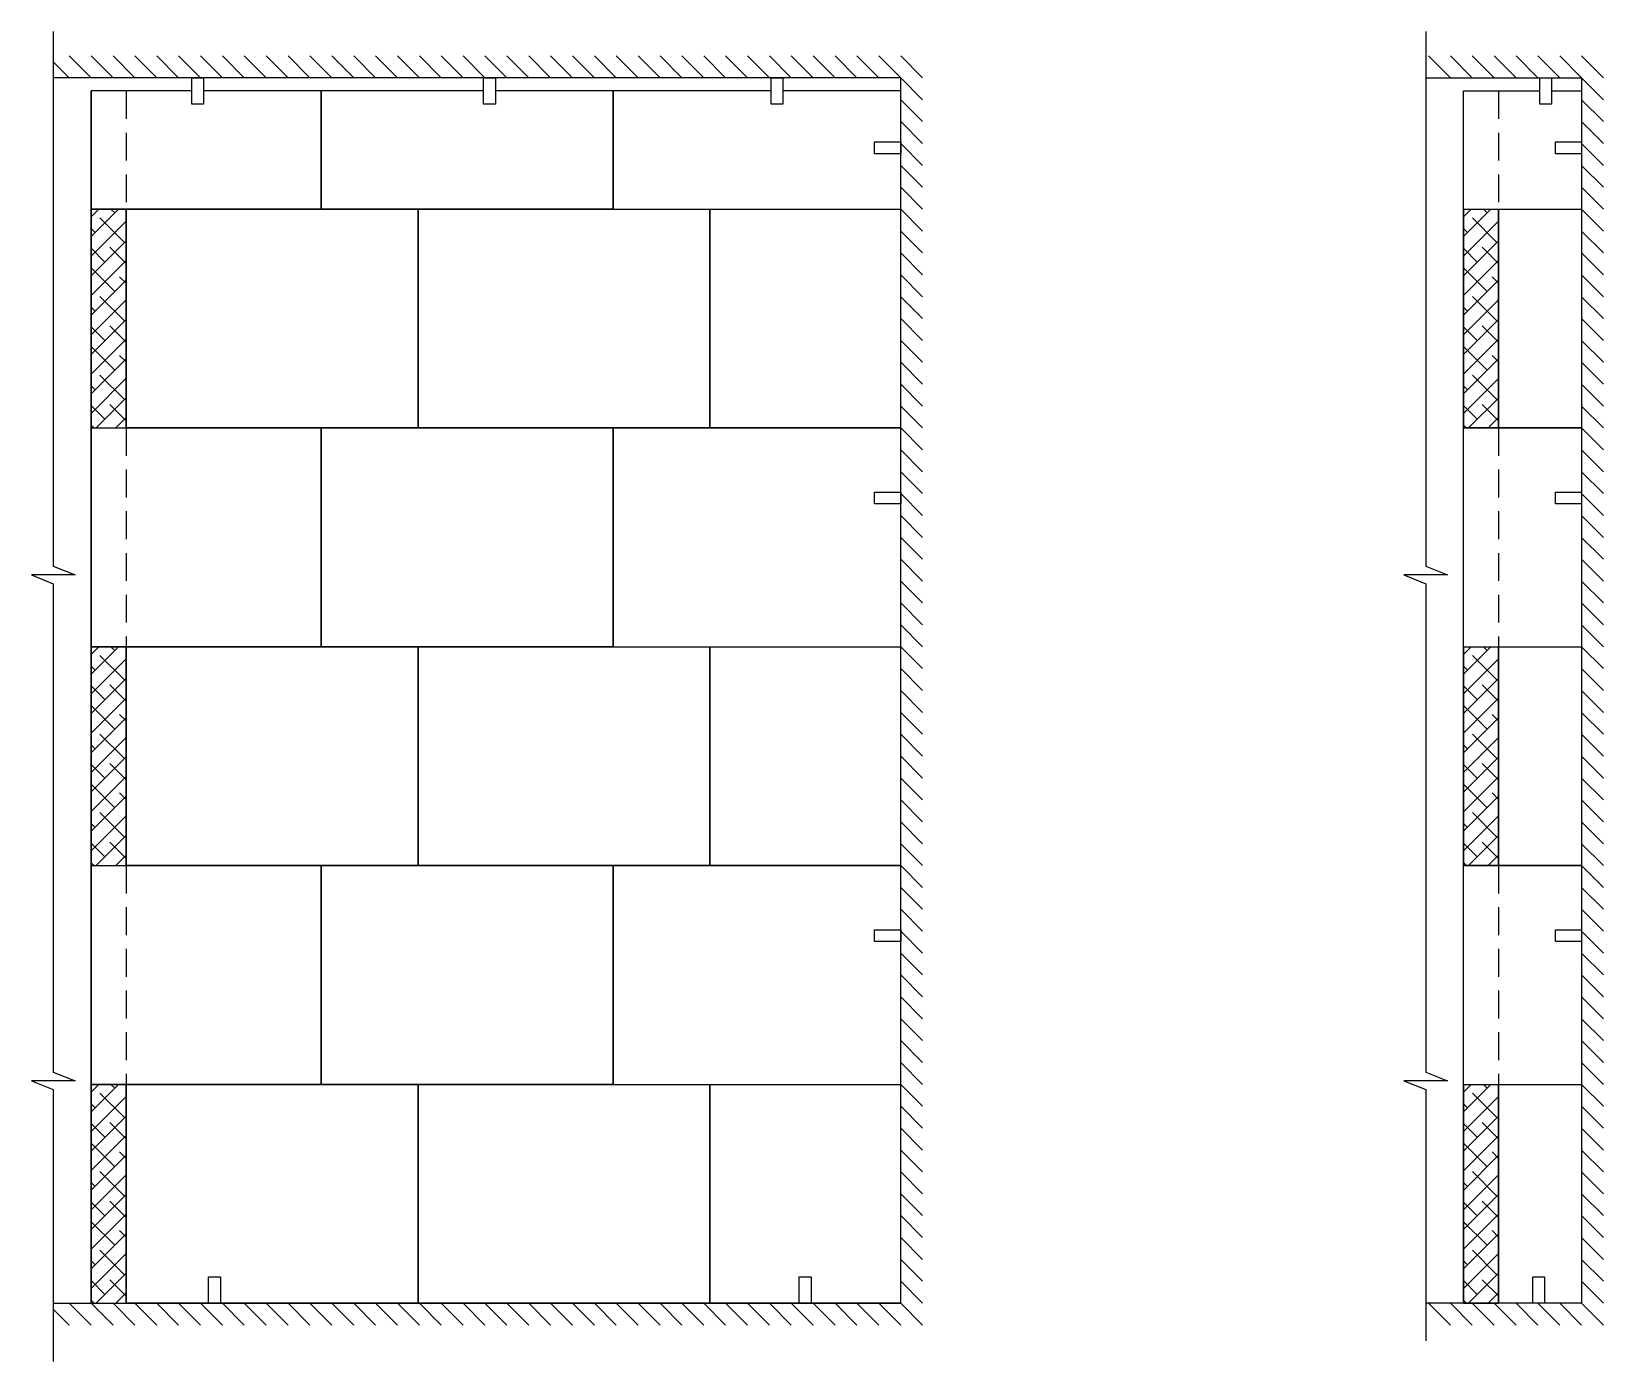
# Model space of a CAD drawing. Header units: millimetres. Extents: x -1499 to 18227, y -5398 to 4982.
# Drawn here: x 14634 to 18227, y -5398 to -2359 of the extents above; entities that cross this region are included whole.
import ezdxf

# ---------------------------------------------------------------- set-up
doc = ezdxf.new("R2010")
doc.units = ezdxf.units.MM
doc.linetypes.add('DASHED', pattern=[19.05, 12.7, -6.35])

msp = doc.modelspace()

# ---------------------------------------------------------------- hatches: boundary and pattern name
h = msp.add_hatch()
h.set_pattern_fill('ANSI38', color=256, scale=10, style=0)
h.set_pattern_definition([(45, (-51157.83, 65499.21), (-22.45064, 22.45064), []), (135, (-51157.83, 65499.21), (-67.351921, 22.45064), [79.375, -47.625])])
h.paths.add_polyline_path([(14850.7, -3264.6), (14850.7, -2764.6), (14770.7, -2764.6), (14770.7, -3264.6)])
h = msp.add_hatch()
h.set_pattern_fill('ANSI38', color=256, scale=10, style=0)
h.set_pattern_definition([(45, (-48021.667, 65499.21), (-22.45064, 22.45064), []), (135, (-48021.667, 65499.21), (-67.351921, 22.45064), [79.375, -47.625])])
h.paths.add_polyline_path([(17986.8, -3264.6), (17986.8, -2764.6), (17906.8, -2764.6), (17906.8, -3264.6)])
h = msp.add_hatch()
h.set_pattern_fill('ANSI38', color=256, scale=10, style=0)
h.set_pattern_definition([(45, (-51157.83, 64499.21), (-22.45064, 22.45064), []), (135, (-51157.83, 64499.21), (-67.351921, 22.45064), [79.375, -47.625])])
h.paths.add_polyline_path([(14850.7, -4264.6), (14850.7, -3764.6), (14770.7, -3764.6), (14770.7, -4264.6)])
h = msp.add_hatch()
h.set_pattern_fill('ANSI38', color=256, scale=10, style=0)
h.set_pattern_definition([(45, (-48021.667, 64499.21), (-22.45064, 22.45064), []), (135, (-48021.667, 64499.21), (-67.351921, 22.45064), [79.375, -47.625])])
h.paths.add_polyline_path([(17986.8, -4264.6), (17986.8, -3764.6), (17906.8, -3764.6), (17906.8, -4264.6)])
h = msp.add_hatch()
h.set_pattern_fill('ANSI38', color=256, scale=10, style=0)
h.set_pattern_definition([(45, (-51157.83, 63499.21), (-22.45064, 22.45064), []), (135, (-51157.83, 63499.21), (-67.351921, 22.45064), [79.375, -47.625])])
h.paths.add_polyline_path([(14850.7, -5264.6), (14850.7, -4764.6), (14770.7, -4764.6), (14770.7, -5264.6)])
h = msp.add_hatch()
h.set_pattern_fill('ANSI38', color=256, scale=10, style=0)
h.set_pattern_definition([(45, (-48021.667, 63499.21), (-22.45064, 22.45064), []), (135, (-48021.667, 63499.21), (-67.351921, 22.45064), [79.375, -47.625])])
h.paths.add_polyline_path([(17986.8, -5264.6), (17986.8, -4764.6), (17906.8, -4764.6), (17906.8, -5264.6)])

# ---------------------------------------------------------------- linework, layer by layer
for p, q in [((14684.3, -2428.2), (14720.7, -2464.6)), ((14720.7, -2414.6), (14770.7, -2464.6)), ((14770.7, -2414.6), (14820.7, -2464.6)), ((14820.7, -2414.6), (14870.7, -2464.6)), ((14870.7, -2414.6), (14920.7, -2464.6)), ((14920.7, -2414.6), (14970.7, -2464.6)), ((14970.7, -2414.6), (15020.7, -2464.6)), ((15020.7, -2414.6), (15070.7, -2464.6)), ((15070.7, -2414.6), (15120.7, -2464.6)), ((15120.7, -2414.6), (15170.7, -2464.6)), ((15170.7, -2414.6), (15220.7, -2464.6)), ((15220.7, -2414.6), (15270.7, -2464.6)), ((15270.7, -2414.6), (15320.7, -2464.6)), ((15320.7, -2414.6), (15370.7, -2464.6)), ((15370.7, -2414.6), (15420.7, -2464.6)), ((15420.7, -2414.6), (15470.7, -2464.6)), ((15470.7, -2414.6), (15520.7, -2464.6)), ((15520.7, -2414.6), (15570.7, -2464.6)), ((15570.7, -2414.6), (15620.7, -2464.6)), ((15620.7, -2414.6), (15670.7, -2464.6)), ((15670.7, -2414.6), (15720.7, -2464.6)), ((15720.7, -2414.6), (15770.7, -2464.6)), ((15770.7, -2414.6), (15820.7, -2464.6)), ((15820.7, -2414.6), (15870.7, -2464.6)), ((15870.7, -2414.6), (15920.7, -2464.6)), ((15920.7, -2414.6), (15970.7, -2464.6)), ((15970.7, -2414.6), (16020.7, -2464.6)), ((16020.7, -2414.6), (16070.7, -2464.6)), ((16070.7, -2414.6), (16120.7, -2464.6)), ((16120.7, -2414.6), (16170.7, -2464.6)), ((16170.7, -2414.6), (16220.7, -2464.6)), ((16220.7, -2414.6), (16270.7, -2464.6)), ((16270.7, -2414.6), (16320.7, -2464.6)), ((16320.7, -2414.6), (16370.7, -2464.6)), ((16370.7, -2414.6), (16420.7, -2464.6)), ((16420.7, -2414.6), (16470.7, -2464.6)), ((16470.7, -2414.6), (16520.7, -2464.6)), ((16520.7, -2414.6), (16570.7, -2464.6)), ((16570.7, -2414.6), (16620.7, -2464.6)), ((16620.7, -2414.6), (16670.7, -2464.6)), ((17826.8, -2414.6), (17876.8, -2464.6)), ((17876.8, -2414.6), (17926.8, -2464.6)), ((17926.8, -2414.6), (17976.8, -2464.6)), ((17976.8, -2414.6), (18026.8, -2464.6)), ((18026.8, -2414.6), (18076.8, -2464.6)), ((18076.8, -2414.6), (18126.8, -2464.6)), ((18126.8, -2414.6), (18176.8, -2464.6)), ((18176.8, -2414.6), (18226.8, -2464.6)), ((16620.7, -2464.6), (14684.3, -2464.6)), ((16620.7, -5264.6), (16620.7, -2464.6)), ((16620.7, -2464.6), (16670.7, -2514.6)), ((17820.5, -2464.6), (18176.8, -2464.6)), ((18176.8, -2464.6), (18176.8, -5264.6)), ((18176.8, -2464.6), (18226.8, -2514.6)), ((14770.7, -2494.6), (14770.7, -5264.6)), ((14770.7, -5264.6), (14770.7, -2494.6)), ((15000.5, -2494.6), (14770.7, -2494.6)), ((15667.5, -2494.6), (15027.5, -2494.6)), ((15296.7, -2494.6), (15296.7, -2764.6)), ((16324.5, -2494.6), (15694.5, -2494.6)), ((15963.7, -2764.6), (15963.7, -2494.6)), ((16620.7, -2494.6), (16351.5, -2494.6)), ((16620.7, -2514.6), (16670.7, -2564.6)), ((17906.8, -5264.6), (17906.8, -2494.6)), ((17906.8, -2494.6), (18081.1, -2494.6)), ((18108.1, -2494.6), (18176.8, -2494.6)), ((18176.8, -2514.6), (18226.8, -2564.6)), ((16620.7, -2564.6), (16670.7, -2614.6)), ((18176.8, -2564.6), (18226.8, -2614.6)), ((16620.7, -2614.6), (16670.7, -2664.6)), ((18176.8, -2614.6), (18226.8, -2664.6)), ((16620.7, -2664.6), (16670.7, -2714.6)), ((18176.8, -2664.6), (18226.8, -2714.6)), ((16620.7, -2714.6), (16670.7, -2764.6)), ((18176.8, -2714.6), (18226.8, -2764.6)), ((14770.7, -2764.6), (14850.7, -2764.6)), ((14770.7, -2764.6), (14770.7, -3264.6)), ((15296.7, -2764.6), (14770.7, -2764.6)), ((14850.7, -3264.6), (14850.7, -2764.6)), ((14850.7, -2764.6), (14850.7, -3264.6)), ((16184.7, -3264.6), (16184.7, -2764.6)), ((16184.7, -2764.6), (16620.7, -2764.6)), ((16620.7, -2764.6), (16670.7, -2814.6)), ((17906.8, -2764.6), (17986.8, -2764.6)), ((17906.8, -2764.6), (17906.8, -3264.6)), ((17986.8, -3264.6), (17986.8, -2764.6)), ((17986.8, -2764.6), (17986.8, -3264.6)), ((17986.8, -2764.6), (18176.8, -2764.6)), ((18176.8, -2764.6), (18226.8, -2814.6)), ((16620.7, -2814.6), (16670.7, -2864.6)), ((18176.8, -2814.6), (18226.8, -2864.6)), ((16620.7, -2864.6), (16670.7, -2914.6)), ((18176.8, -2864.6), (18226.8, -2914.6)), ((16620.7, -2914.6), (16670.7, -2964.6)), ((18176.8, -2914.6), (18226.8, -2964.6)), ((16620.7, -2964.6), (16670.7, -3014.6)), ((18176.8, -2964.6), (18226.8, -3014.6)), ((16620.7, -3014.6), (16670.7, -3064.6)), ((18176.8, -3014.6), (18226.8, -3064.6)), ((16620.7, -3064.6), (16670.7, -3114.6)), ((18176.8, -3064.6), (18226.8, -3114.6)), ((16620.7, -3114.6), (16670.7, -3164.6)), ((18176.8, -3114.6), (18226.8, -3164.6)), ((16620.7, -3164.6), (16670.7, -3214.6)), ((18176.8, -3164.6), (18226.8, -3214.6)), ((16620.7, -3214.6), (16670.7, -3264.6)), ((18176.8, -3214.6), (18226.8, -3264.6)), ((14770.7, -3264.6), (15296.7, -3264.6)), ((14770.7, -3264.6), (16620.7, -3264.6)), ((14770.7, -3264.6), (14850.7, -3264.6)), ((14770.7, -3264.6), (14850.7, -3264.6)), ((15296.7, -3264.6), (15296.7, -3764.6)), ((15963.7, -3264.6), (16620.7, -3264.6)), ((15963.7, -3764.6), (15963.7, -3264.6)), ((16620.7, -3264.6), (16184.7, -3264.6)), ((16620.7, -3264.6), (16670.7, -3314.6)), ((17906.8, -3264.6), (18176.8, -3264.6)), ((18176.8, -3264.6), (17906.8, -3264.6)), ((17906.8, -3264.6), (17986.8, -3264.6)), ((17906.8, -3264.6), (17986.8, -3264.6)), ((18176.8, -3264.6), (18226.8, -3314.6)), ((16620.7, -3314.6), (16670.7, -3364.6)), ((18176.8, -3314.6), (18226.8, -3364.6)), ((16620.7, -3364.6), (16670.7, -3414.6)), ((18176.8, -3364.6), (18226.8, -3414.6)), ((16620.7, -3414.6), (16670.7, -3464.6)), ((18176.8, -3414.6), (18226.8, -3464.6)), ((16620.7, -3464.6), (16670.7, -3514.6)), ((18176.8, -3464.6), (18226.8, -3514.6)), ((16620.7, -3514.6), (16670.7, -3564.6)), ((18176.8, -3514.6), (18226.8, -3564.6)), ((16620.7, -3564.6), (16670.7, -3614.6)), ((18176.8, -3564.6), (18226.8, -3614.6)), ((16620.7, -3614.6), (16670.7, -3664.6)), ((18176.8, -3614.6), (18226.8, -3664.6)), ((16620.7, -3664.6), (16670.7, -3714.6)), ((18176.8, -3664.6), (18226.8, -3714.6)), ((16620.7, -3714.6), (16670.7, -3764.6)), ((18176.8, -3714.6), (18226.8, -3764.6)), ((14770.7, -3764.6), (14850.7, -3764.6)), ((14770.7, -3764.6), (14770.7, -4264.6)), ((15296.7, -3764.6), (14770.7, -3764.6)), ((14850.7, -4264.6), (14850.7, -3764.6)), ((14850.7, -3764.6), (14850.7, -4264.6)), ((16184.7, -4264.6), (16184.7, -3764.6)), ((16184.7, -3764.6), (16620.7, -3764.6)), ((16620.7, -3764.6), (16670.7, -3814.6)), ((17906.8, -3764.6), (17986.8, -3764.6)), ((17906.8, -3764.6), (17906.8, -4264.6)), ((17986.8, -4264.6), (17986.8, -3764.6)), ((17986.8, -3764.6), (17986.8, -4264.6)), ((17986.8, -3764.6), (18176.8, -3764.6)), ((18176.8, -3764.6), (18226.8, -3814.6)), ((16620.7, -3814.6), (16670.7, -3864.6)), ((18176.8, -3814.6), (18226.8, -3864.6)), ((16620.7, -3864.6), (16670.7, -3914.6)), ((18176.8, -3864.6), (18226.8, -3914.6)), ((16620.7, -3914.6), (16670.7, -3964.6)), ((18176.8, -3914.6), (18226.8, -3964.6)), ((16620.7, -3964.6), (16670.7, -4014.6)), ((18176.8, -3964.6), (18226.8, -4014.6)), ((16620.7, -4014.6), (16670.7, -4064.6)), ((18176.8, -4014.6), (18226.8, -4064.6)), ((16620.7, -4064.6), (16670.7, -4114.6)), ((18176.8, -4064.6), (18226.8, -4114.6)), ((16620.7, -4114.6), (16670.7, -4164.6)), ((18176.8, -4114.6), (18226.8, -4164.6)), ((16620.7, -4164.6), (16670.7, -4214.6)), ((18176.8, -4164.6), (18226.8, -4214.6)), ((16620.7, -4214.6), (16670.7, -4264.6)), ((18176.8, -4214.6), (18226.8, -4264.6)), ((14770.7, -4264.6), (15296.7, -4264.6)), ((14770.7, -4264.6), (16620.7, -4264.6)), ((14770.7, -4264.6), (14850.7, -4264.6)), ((14770.7, -4264.6), (14850.7, -4264.6)), ((15296.7, -4264.6), (15296.7, -4764.6)), ((15963.7, -4264.6), (16620.7, -4264.6)), ((15963.7, -4764.6), (15963.7, -4264.6)), ((16620.7, -4264.6), (16184.7, -4264.6)), ((16620.7, -4264.6), (16670.7, -4314.6)), ((17906.8, -4264.6), (18176.8, -4264.6)), ((18176.8, -4264.6), (17906.8, -4264.6)), ((17906.8, -4264.6), (17986.8, -4264.6)), ((17906.8, -4264.6), (17986.8, -4264.6)), ((18176.8, -4264.6), (18226.8, -4314.6)), ((16620.7, -4314.6), (16670.7, -4364.6)), ((18176.8, -4314.6), (18226.8, -4364.6)), ((16620.7, -4364.6), (16670.7, -4414.6)), ((18176.8, -4364.6), (18226.8, -4414.6)), ((16620.7, -4414.6), (16670.7, -4464.6)), ((18176.8, -4414.6), (18226.8, -4464.6)), ((16620.7, -4464.6), (16670.7, -4514.6)), ((18176.8, -4464.6), (18226.8, -4514.6)), ((16620.7, -4514.6), (16670.7, -4564.6)), ((18176.8, -4514.6), (18226.8, -4564.6)), ((16620.7, -4564.6), (16670.7, -4614.6)), ((18176.8, -4564.6), (18226.8, -4614.6)), ((16620.7, -4614.6), (16670.7, -4664.6)), ((18176.8, -4614.6), (18226.8, -4664.6)), ((16620.7, -4664.6), (16670.7, -4714.6)), ((18176.8, -4664.6), (18226.8, -4714.6)), ((16620.7, -4714.6), (16670.7, -4764.6)), ((18176.8, -4714.6), (18226.8, -4764.6)), ((14770.7, -4764.6), (14850.7, -4764.6)), ((14770.7, -4764.6), (14770.7, -5264.6)), ((15296.7, -4764.6), (14770.7, -4764.6)), ((14850.7, -5264.6), (14850.7, -4764.6)), ((14850.7, -4764.6), (14850.7, -5264.6)), ((16184.7, -4764.6), (16620.7, -4764.6)), ((16184.7, -5264.6), (16184.7, -4764.6)), ((16620.7, -4764.6), (16670.7, -4814.6)), ((17906.8, -4764.6), (17986.8, -4764.6)), ((17906.8, -4764.6), (17906.8, -5264.6)), ((17986.8, -5264.6), (17986.8, -4764.6)), ((17986.8, -4764.6), (17986.8, -5264.6)), ((17986.8, -4764.6), (18176.8, -4764.6)), ((18176.8, -4764.6), (18226.8, -4814.6)), ((16620.7, -4814.6), (16670.7, -4864.6)), ((18176.8, -4814.6), (18226.8, -4864.6)), ((16620.7, -4864.6), (16670.7, -4914.6)), ((18176.8, -4864.6), (18226.8, -4914.6)), ((16620.7, -4914.6), (16670.7, -4964.6)), ((18176.8, -4914.6), (18226.8, -4964.6)), ((16620.7, -4964.6), (16670.7, -5014.6)), ((18176.8, -4964.6), (18226.8, -5014.6)), ((16620.7, -5014.6), (16670.7, -5064.6)), ((18176.8, -5014.6), (18226.8, -5064.6)), ((16620.7, -5064.6), (16670.7, -5114.6)), ((18176.8, -5064.6), (18226.8, -5114.6)), ((16620.7, -5114.6), (16670.7, -5164.6)), ((18176.8, -5114.6), (18226.8, -5164.6)), ((16620.7, -5164.6), (16670.7, -5214.6)), ((18176.8, -5164.6), (18226.8, -5214.6)), ((16620.7, -5214.6), (16670.7, -5264.6)), ((18176.8, -5214.6), (18226.8, -5264.6)), ((14684.3, -5264.6), (14850.7, -5264.6)), ((14684.3, -5278.2), (14720.7, -5314.6)), ((14720.7, -5264.6), (14770.7, -5314.6)), ((14770.7, -5264.6), (16620.7, -5264.6)), ((14770.7, -5264.6), (14850.7, -5264.6)), ((14770.7, -5264.6), (14820.7, -5314.6)), ((14820.7, -5264.6), (14870.7, -5314.6)), ((14870.7, -5264.6), (14920.7, -5314.6)), ((14920.7, -5264.6), (14970.7, -5314.6)), ((14970.7, -5264.6), (15020.7, -5314.6)), ((15020.7, -5264.6), (15070.7, -5314.6)), ((15070.7, -5264.6), (15120.7, -5314.6)), ((15120.7, -5264.6), (15170.7, -5314.6)), ((15170.7, -5264.6), (15220.7, -5314.6)), ((15220.7, -5264.6), (15270.7, -5314.6)), ((15270.7, -5264.6), (15320.7, -5314.6)), ((15320.7, -5264.6), (15370.7, -5314.6)), ((15370.7, -5264.6), (15420.7, -5314.6)), ((15420.7, -5264.6), (15470.7, -5314.6)), ((15470.7, -5264.6), (15520.7, -5314.6)), ((15520.7, -5264.6), (15570.7, -5314.6)), ((15570.7, -5264.6), (15620.7, -5314.6)), ((15620.7, -5264.6), (15670.7, -5314.6)), ((15670.7, -5264.6), (15720.7, -5314.6)), ((15720.7, -5264.6), (15770.7, -5314.6)), ((15770.7, -5264.6), (15820.7, -5314.6)), ((15820.7, -5264.6), (15870.7, -5314.6)), ((15870.7, -5264.6), (15920.7, -5314.6)), ((15920.7, -5264.6), (15970.7, -5314.6)), ((15970.7, -5264.6), (16020.7, -5314.6)), ((16020.7, -5264.6), (16070.7, -5314.6)), ((16070.7, -5264.6), (16120.7, -5314.6)), ((16120.7, -5264.6), (16170.7, -5314.6)), ((16170.7, -5264.6), (16220.7, -5314.6)), ((16620.7, -5264.6), (16184.7, -5264.6)), ((16220.7, -5264.6), (16270.7, -5314.6)), ((16270.7, -5264.6), (16320.7, -5314.6)), ((16320.7, -5264.6), (16370.7, -5314.6)), ((16370.7, -5264.6), (16420.7, -5314.6)), ((16420.7, -5264.6), (16470.7, -5314.6)), ((16470.7, -5264.6), (16520.7, -5314.6)), ((16520.7, -5264.6), (16570.7, -5314.6)), ((16570.7, -5264.6), (16620.7, -5314.6)), ((16620.7, -5264.6), (16670.7, -5314.6)), ((18176.8, -5264.6), (17820.5, -5264.6)), ((17826.8, -5264.6), (17876.8, -5314.6)), ((17876.8, -5264.6), (17926.8, -5314.6)), ((17906.8, -5264.6), (17986.8, -5264.6)), ((17906.8, -5264.6), (17986.8, -5264.6)), ((17926.8, -5264.6), (17976.8, -5314.6)), ((17976.8, -5264.6), (18026.8, -5314.6)), ((18026.8, -5264.6), (18076.8, -5314.6)), ((18076.8, -5264.6), (18126.8, -5314.6)), ((18126.8, -5264.6), (18176.8, -5314.6)), ((18176.8, -5264.6), (18226.8, -5314.6))]:
    msp.add_line(p, q)
at = {"linetype": 'DASHED', "ltscale": 5}
for p, q in [((14850.7, -2494.6), (14850.7, -2764.6)), ((17986.8, -2494.6), (17986.8, -2764.6)), ((14850.7, -3264.6), (14850.7, -3764.6)), ((17986.8, -3264.6), (17986.8, -3764.6)), ((14850.7, -4264.6), (14850.7, -4764.6)), ((17986.8, -4264.6), (17986.8, -4764.6))]:
    msp.add_line(p, q, dxfattribs=at)
for points in [[(14684.3, -2358.5), (14684.3, -3580.5), (14734.3, -3600.5), (14634.3, -3600.5), (14684.3, -3620.5), (14684.3, -4736.4), (14734.3, -4756.4), (14634.3, -4756.4), (14684.3, -4776.4), (14684.3, -5398)], [(17820.5, -2358.5), (17820.5, -3580.5), (17870.5, -3600.5), (17770.5, -3600.5), (17820.5, -3620.5), (17820.5, -4736.4), (17870.5, -4756.4), (17770.5, -4756.4), (17820.5, -4776.4), (17820.5, -5350.5)], [(15963.7, -2494.6), (15963.7, -2764.6), (15296.7, -2764.6), (15296.7, -2494.6)]]:
    msp.add_lwpolyline(points)
at = {"flags": 128}
for points in [[(15027.5, -2524.6), (15000.5, -2524.6), (15000.5, -2464.6), (15027.5, -2464.6)], [(15694.5, -2524.6), (15667.5, -2524.6), (15667.5, -2464.6), (15694.5, -2464.6)], [(16351.5, -2524.6), (16324.5, -2524.6), (16324.5, -2464.6), (16351.5, -2464.6)], [(18108.1, -2524.6), (18081.1, -2524.6), (18081.1, -2464.6), (18108.1, -2464.6)], [(16560.7, -2638.1), (16560.7, -2611.1), (16620.7, -2611.1), (16620.7, -2638.1)], [(18116.8, -2638.1), (18116.8, -2611.1), (18176.8, -2611.1), (18176.8, -2638.1)], [(16560.7, -3438.1), (16560.7, -3411.1), (16620.7, -3411.1), (16620.7, -3438.1)], [(18116.8, -3438.1), (18116.8, -3411.1), (18176.8, -3411.1), (18176.8, -3438.1)], [(16560.7, -4438.1), (16560.7, -4411.1), (16620.7, -4411.1), (16620.7, -4438.1)], [(18116.8, -4438.1), (18116.8, -4411.1), (18176.8, -4411.1), (18176.8, -4438.1)], [(15066.2, -5264.6), (15039.2, -5264.6), (15039.2, -5204.6), (15066.2, -5204.6)], [(16416, -5264.6), (16389, -5264.6), (16389, -5204.6), (16416, -5204.6)], [(18092, -5264.6), (18065, -5264.6), (18065, -5204.6), (18092, -5204.6)]]:
    msp.add_lwpolyline(points, close=True, dxfattribs=at)
for points in [[(14850.7, -2764.6), (15517.7, -2764.6), (15517.7, -3264.6), (14850.7, -3264.6)], [(15517.7, -2764.6), (16184.7, -2764.6), (16184.7, -3264.6), (15517.7, -3264.6)], [(15296.7, -3264.6), (15963.7, -3264.6), (15963.7, -3764.6), (15296.7, -3764.6)], [(14850.7, -3764.6), (15517.7, -3764.6), (15517.7, -4264.6), (14850.7, -4264.6)], [(15517.7, -3764.6), (16184.7, -3764.6), (16184.7, -4264.6), (15517.7, -4264.6)], [(15296.7, -4264.6), (15963.7, -4264.6), (15963.7, -4764.6), (15296.7, -4764.6)], [(14850.7, -4764.6), (15517.7, -4764.6), (15517.7, -5264.6), (14850.7, -5264.6)], [(15517.7, -4764.6), (16184.7, -4764.6), (16184.7, -5264.6), (15517.7, -5264.6)]]:
    msp.add_lwpolyline(points, close=True)

doc.saveas('drawing.dxf')
